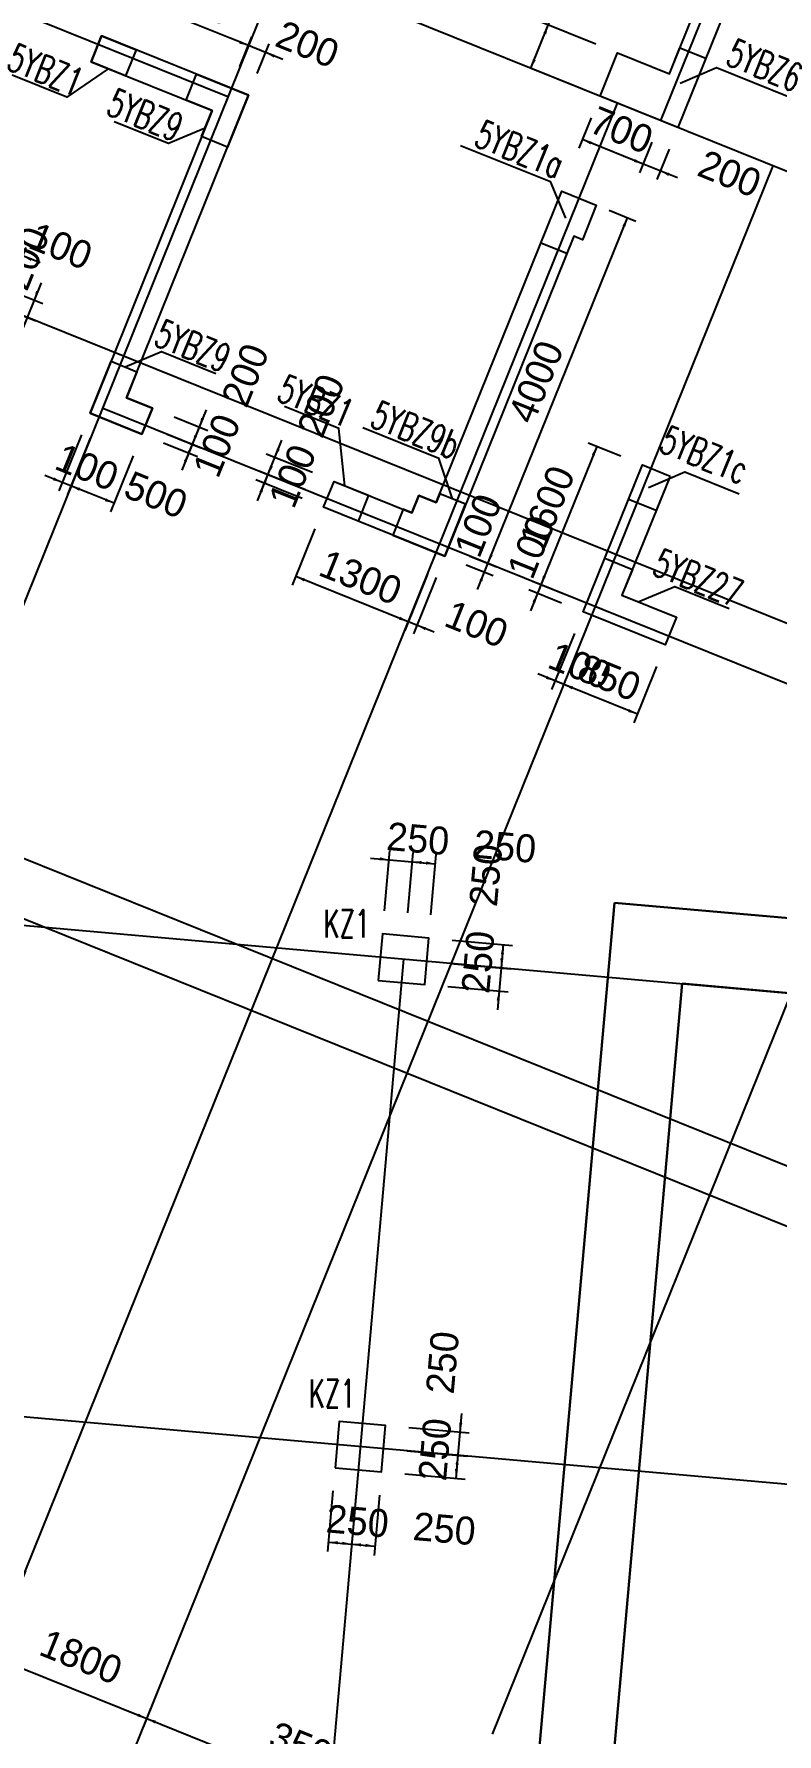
# Model space of a CAD drawing. Extents: x 19107 to 699106, y -67310 to 245688.
# Drawn here: x 553804 to 561771, y 60082 to 78323 of the extents above; entities that cross this region are included whole.
import ezdxf

# ---------------------------------------------------------------- set-up
doc = ezdxf.new("R2010")
doc.units = 0
doc.header["$LTSCALE"] = 100
doc.header["$MEASUREMENT"] = 0
doc.linetypes.add('DASHED', pattern=[19.05, 12.7, -6.35])
for name, color, linetype in [('COLU_DASH', 9, 'DASHED'), ('DIM', 3, 'Continuous'), ('DOTE', 253, 'Continuous'), ('h后浇带(新)', 1, 'Continuous'), ('L-AXIS', 3, 'Continuous'), ('wall-主楼', 2, 'Continuous'), ('小尺寸', 4, 'Continuous')]:
    doc.layers.add(name, color=color, linetype=linetype)
doc.layers.add('Select Column Frame Line', color=7, linetype='Continuous', lineweight=0)
doc.layers.add('Select Column Frame Position', color=7, linetype='Continuous', lineweight=0)
doc.styles.get("Standard").update_dxf_attribs({"font": 'standard'})
doc.styles.add('汉字', font='汉字')
doc.dimstyles.get("Standard").update_dxf_attribs({"dimtxt": 300, "dimasz": 100, "dimexe": 100, "dimexo": 250, "dimgap": 100, "dimtad": 0, "dimtoh": 1, "dimdec": 0, "dimdsep": 46, "dimcen": 0.09, "dimclrt": 7, "dimadec": 0, "dimazin": 0, "dimtfac": 1, "dimtdec": 4, "dimtofl": 0, "dimtmove": 0, "dimatfit": 3, "dimfxl": 1, "dimtolj": 1, "dimtzin": 0, "dimarcsym": 0})

# ---------------------------------------------------------------- blocks, each defined once
blk = doc.blocks.new('*D1083')
at = {"layer": 'L-AXIS', "color": 0, "linetype": 'ByBlock', "lineweight": -2}
for p, q in [((555380, 61159), (554976, 60155)), ((555013, 60248), (558259, 58940)), ((558626, 59851), (558222, 58847))]:
    blk.add_line(p, q, dxfattribs=at)
for points in [[(555013, 60248), (555112, 60226), (555099, 60195)], [(558259, 58940), (558160, 58962), (558173, 58992)]]:
    blk.add_solid(points, dxfattribs=at)
at = {"layer": 'L-AXIS', "color": 7, "linetype": 'Continuous', "lineweight": -2, "insert": (556767, 59919), "char_height": 300, "width": 780, "attachment_point": 5, "rotation": 338.0454, "style": '汉字'}
blk.add_mtext('3500', dxfattribs=at)
blk = doc.blocks.new('*D4059')
at = {"layer": 'L-AXIS', "color": 0, "linetype": 'ByBlock', "lineweight": -2}
for p, q in [((553711, 61832), (553306, 60828)), ((555380, 61159), (554976, 60155)), ((553343, 60921), (555013, 60248))]:
    blk.add_line(p, q, dxfattribs=at)
for points in [[(553343, 60921), (553442, 60899), (553430, 60868)], [(555013, 60248), (554914, 60270), (554926, 60301)]]:
    blk.add_solid(points, dxfattribs=at)
at = {"layer": 'L-AXIS', "color": 7, "linetype": 'Continuous', "lineweight": -2, "insert": (554309, 60909), "char_height": 300, "width": 690, "attachment_point": 5, "rotation": 338.0454, "style": '汉字'}
blk.add_mtext('1800', dxfattribs=at)
blk = doc.blocks.new('*D1888')
at = {"layer": '小尺寸', "color": 0, "linetype": 'ByBlock', "lineweight": -2}
for p, q in [((559780, 77425), (559648, 77097)), ((560335, 76928), (559686, 77190)), ((560430, 77163), (560298, 76835))]:
    blk.add_line(p, q, dxfattribs=at)
for points in [[(559686, 77190), (559785, 77168), (559772, 77137)], [(560335, 76928), (560236, 76950), (560248, 76981)]]:
    blk.add_solid(points, dxfattribs=at)
at = {"layer": '小尺寸', "color": 7, "linetype": 'Continuous', "lineweight": -2, "insert": (560104, 77291), "char_height": 300, "width": 566.67, "attachment_point": 5, "rotation": 338.0454, "style": '汉字'}
blk.add_mtext('700', dxfattribs=at)
blk = doc.blocks.new('*D2250')
at = {"layer": '小尺寸', "color": 0, "linetype": 'ByBlock', "lineweight": -2}
for p, q in [((559829, 78214), (559226, 78457)), ((559132, 77956), (559319, 78419)), ((559642, 77750), (559039, 77993))]:
    blk.add_line(p, q, dxfattribs=at)
for points in [[(559319, 78419), (559297, 78320), (559266, 78333)], [(559132, 77956), (559154, 78055), (559185, 78042)]]:
    blk.add_solid(points, dxfattribs=at)
at = {"layer": '小尺寸', "color": 7, "linetype": 'Continuous', "lineweight": -2, "insert": (559230, 78868), "char_height": 300, "width": 566.67, "attachment_point": 5, "rotation": 68.0454, "style": '汉字'}
blk.add_mtext('500', dxfattribs=at)
blk = doc.blocks.new('*D4719')
at = {"layer": '小尺寸', "color": 0, "linetype": 'ByBlock', "lineweight": -2}
for p, q in [((558022, 72527), (557779, 71924)), ((558115, 72490), (557872, 71887)), ((558094, 71905), (557631, 72092))]:
    blk.add_line(p, q, dxfattribs=at)
for points in [[(557816, 72017), (557717, 72039), (557730, 72070)], [(557909, 71979), (558008, 71957), (557995, 71927)]]:
    blk.add_solid(points, dxfattribs=at)
at = {"layer": '小尺寸', "color": 7, "linetype": 'Continuous', "lineweight": -2, "insert": (558550, 71991), "char_height": 300, "width": 476.67, "attachment_point": 5, "rotation": 338.0454, "style": '汉字'}
blk.add_mtext('100', dxfattribs=at)
blk = doc.blocks.new('*D5035')
at = {"layer": '小尺寸', "color": 0, "linetype": 'ByBlock', "lineweight": -2}
for p, q in [((556816, 73013), (556573, 72410)), ((557816, 72017), (556610, 72503)), ((558022, 72527), (557779, 71924))]:
    blk.add_line(p, q, dxfattribs=at)
for points in [[(556610, 72503), (556709, 72481), (556697, 72450)], [(557816, 72017), (557717, 72039), (557730, 72070)]]:
    blk.add_solid(points, dxfattribs=at)
at = {"layer": '小尺寸', "color": 7, "linetype": 'Continuous', "lineweight": -2, "insert": (557307, 72492), "char_height": 300, "width": 690, "attachment_point": 5, "rotation": 338.0454, "style": '汉字'}
blk.add_mtext('1300', dxfattribs=at)
blk = doc.blocks.new('*D89')
at = {"layer": '小尺寸', "color": 0, "linetype": 'ByBlock', "lineweight": -2}
for p, q in [((559691, 71854), (559448, 71251)), ((560480, 71536), (560237, 70933)), ((560274, 71026), (559486, 71344))]:
    blk.add_line(p, q, dxfattribs=at)
for points in [[(559486, 71344), (559585, 71322), (559572, 71291)], [(560274, 71026), (560175, 71048), (560187, 71079)]]:
    blk.add_solid(points, dxfattribs=at)
at = {"layer": '小尺寸', "color": 7, "linetype": 'Continuous', "lineweight": -2, "insert": (559973, 71417), "char_height": 300, "width": 566.67, "attachment_point": 5, "rotation": 338.0454, "style": '汉字'}
blk.add_mtext('850', dxfattribs=at)
blk = doc.blocks.new('*D3055')
at = {"layer": '小尺寸', "color": 0, "linetype": 'ByBlock', "lineweight": -2}
for p, q in [((559599, 71891), (559355, 71289)), ((559691, 71854), (559448, 71251)), ((559671, 71269), (559207, 71456))]:
    blk.add_line(p, q, dxfattribs=at)
for points in [[(559393, 71381), (559294, 71403), (559306, 71434)], [(559486, 71344), (559585, 71322), (559572, 71291)]]:
    blk.add_solid(points, dxfattribs=at)
at = {"layer": '小尺寸', "color": 7, "linetype": 'Continuous', "lineweight": -2, "insert": (559659, 71543), "char_height": 300, "width": 476.67, "attachment_point": 5, "rotation": 338.0454, "style": '汉字'}
blk.add_mtext('100', dxfattribs=at)
blk = doc.blocks.new('*D5244')
at = {"layer": '小尺寸', "color": 0, "linetype": 'ByBlock', "lineweight": -2}
for p, q in [((560430, 77163), (560298, 76835)), ((560706, 76778), (560149, 77003)), ((560615, 77088), (560483, 76761))]:
    blk.add_line(p, q, dxfattribs=at)
for points in [[(560335, 76928), (560236, 76950), (560248, 76981)], [(560520, 76853), (560619, 76831), (560607, 76800)]]:
    blk.add_solid(points, dxfattribs=at)
at = {"layer": '小尺寸', "color": 7, "linetype": 'Continuous', "lineweight": -2, "insert": (561264, 76823), "char_height": 300, "width": 566.67, "attachment_point": 5, "rotation": 338.0454, "style": '汉字'}
blk.add_mtext('200', dxfattribs=at)
blk = doc.blocks.new('*D534')
at = {"layer": '小尺寸', "color": 0, "linetype": 'ByBlock', "lineweight": -2}
for p, q in [((559319, 78419), (560478, 81295)), ((560988, 81089), (560385, 81332)), ((559829, 78214), (559226, 78457))]:
    blk.add_line(p, q, dxfattribs=at)
for points in [[(560478, 81295), (560456, 81196), (560425, 81208)], [(559319, 78419), (559341, 78518), (559372, 78506)]]:
    blk.add_solid(points, dxfattribs=at)
at = {"layer": '小尺寸', "color": 7, "linetype": 'Continuous', "lineweight": -2, "insert": (559666, 79950), "char_height": 300, "width": 775, "attachment_point": 5, "rotation": 68.0454, "style": '汉字'}
blk.add_mtext('3100', dxfattribs=at)
blk = doc.blocks.new('*D3630')
at = {"layer": '小尺寸', "color": 0, "linetype": 'ByBlock', "lineweight": -2}
for p, q in [((558559, 72364), (558746, 72828)), ((558440, 72628), (558727, 72512)), ((558477, 72721), (558764, 72605))]:
    blk.add_line(p, q, dxfattribs=at)
for points in [[(558671, 72643), (558693, 72742), (558724, 72729)], [(558634, 72550), (558612, 72451), (558581, 72463)]]:
    blk.add_solid(points, dxfattribs=at)
at = {"layer": '小尺寸', "color": 7, "linetype": 'Continuous', "lineweight": -2, "insert": (558566, 73050), "char_height": 300, "width": 476.67, "attachment_point": 5, "rotation": 68.0454, "style": '汉字'}
blk.add_mtext('100', dxfattribs=at)
blk = doc.blocks.new('*D1336')
at = {"layer": '小尺寸', "color": 0, "linetype": 'ByBlock', "lineweight": -2}
for p, q in [((559973, 76431), (560259, 76315)), ((558671, 72643), (560167, 76352)), ((558477, 72721), (558764, 72605))]:
    blk.add_line(p, q, dxfattribs=at)
for points in [[(560167, 76352), (560145, 76254), (560114, 76266)], [(558671, 72643), (558693, 72742), (558724, 72729)]]:
    blk.add_solid(points, dxfattribs=at)
at = {"layer": '小尺寸', "color": 7, "linetype": 'Continuous', "lineweight": -2, "insert": (559187, 74591), "char_height": 300, "width": 790, "attachment_point": 5, "rotation": 68.0454, "style": '汉字'}
blk.add_mtext('4000', dxfattribs=at)
blk = doc.blocks.new('*D1658')
at = {"layer": '小尺寸', "color": 0, "linetype": 'ByBlock', "lineweight": -2}
for p, q in [((559839, 73897), (559240, 72413)), ((560096, 73793), (559746, 73934)), ((559497, 72309), (559148, 72450))]:
    blk.add_line(p, q, dxfattribs=at)
for points in [[(559839, 73897), (559817, 73798), (559786, 73811)], [(559240, 72413), (559262, 72512), (559293, 72500)]]:
    blk.add_solid(points, dxfattribs=at)
at = {"layer": '小尺寸', "color": 7, "linetype": 'Continuous', "lineweight": -2, "insert": (559308, 73249), "char_height": 300, "width": 685, "attachment_point": 5, "rotation": 68.0454, "style": '汉字'}
blk.add_mtext('1600', dxfattribs=at)
blk = doc.blocks.new('*D2001')
at = {"layer": '小尺寸', "color": 0, "linetype": 'ByBlock', "lineweight": -2}
for p, q in [((559315, 72599), (559128, 72135)), ((559497, 72309), (559148, 72450)), ((559460, 72217), (559110, 72358))]:
    blk.add_line(p, q, dxfattribs=at)
for points in [[(559240, 72413), (559262, 72512), (559293, 72500)], [(559203, 72320), (559181, 72221), (559150, 72234)]]:
    blk.add_solid(points, dxfattribs=at)
at = {"layer": '小尺寸', "color": 7, "linetype": 'Continuous', "lineweight": -2, "insert": (559135, 72820), "char_height": 300, "width": 476.67, "attachment_point": 5, "rotation": 68.0454, "style": '汉字'}
blk.add_mtext('100', dxfattribs=at)
blk = doc.blocks.new('*D2322')
at = {"layer": '小尺寸', "color": 0, "linetype": 'ByBlock', "lineweight": -2}
for p, q in [((554405, 73985), (554162, 73382)), ((554868, 73798), (554625, 73195)), ((554663, 73288), (554199, 73475))]:
    blk.add_line(p, q, dxfattribs=at)
for points in [[(554199, 73475), (554298, 73453), (554286, 73422)], [(554663, 73288), (554564, 73310), (554576, 73341)]]:
    blk.add_solid(points, dxfattribs=at)
at = {"layer": '小尺寸', "color": 7, "linetype": 'Continuous', "lineweight": -2, "insert": (555112, 73377), "char_height": 300, "width": 566.67, "attachment_point": 5, "rotation": 338.0454, "style": '汉字'}
blk.add_mtext('500', dxfattribs=at)
blk = doc.blocks.new('*D5')
at = {"layer": '小尺寸', "color": 0, "linetype": 'ByBlock', "lineweight": -2}
for p, q in [((554312, 74022), (554069, 73420)), ((554405, 73985), (554162, 73382)), ((554384, 73400), (553921, 73587))]:
    blk.add_line(p, q, dxfattribs=at)
for points in [[(554106, 73512), (554007, 73534), (554020, 73565)], [(554199, 73475), (554298, 73453), (554286, 73422)]]:
    blk.add_solid(points, dxfattribs=at)
at = {"layer": '小尺寸', "color": 7, "linetype": 'Continuous', "lineweight": -2, "insert": (554373, 73674), "char_height": 300, "width": 476.67, "attachment_point": 5, "rotation": 338.0454, "style": '汉字'}
blk.add_mtext('100', dxfattribs=at)
blk = doc.blocks.new('*D346')
at = {"layer": '小尺寸', "color": 0, "linetype": 'ByBlock', "lineweight": -2}
for p, q in [((556201, 73315), (556387, 73779)), ((556678, 73338), (556183, 73538)), ((556715, 73431), (556220, 73631))]:
    blk.add_line(p, q, dxfattribs=at)
for points in [[(556313, 73593), (556335, 73692), (556366, 73680)], [(556275, 73501), (556253, 73402), (556222, 73414)]]:
    blk.add_solid(points, dxfattribs=at)
at = {"layer": '小尺寸', "color": 7, "linetype": 'Continuous', "lineweight": -2, "insert": (556577, 73580), "char_height": 300, "width": 476.67, "attachment_point": 5, "rotation": 68.0454, "style": '汉字'}
blk.add_mtext('100', dxfattribs=at)
blk = doc.blocks.new('*D670')
at = {"layer": '小尺寸', "color": 0, "linetype": 'ByBlock', "lineweight": -2}
for p, q in [((556238, 73408), (556462, 73964)), ((556790, 73617), (556295, 73816)), ((556715, 73431), (556220, 73631))]:
    blk.add_line(p, q, dxfattribs=at)
for points in [[(556387, 73779), (556409, 73878), (556440, 73865)], [(556313, 73593), (556291, 73494), (556260, 73507)]]:
    blk.add_solid(points, dxfattribs=at)
at = {"layer": '小尺寸', "color": 7, "linetype": 'Continuous', "lineweight": -2, "insert": (556882, 74336), "char_height": 300, "width": 566.67, "attachment_point": 5, "rotation": 68.0454, "style": '汉字'}
blk.add_mtext('200', dxfattribs=at)
blk = doc.blocks.new('*D1000')
at = {"layer": '小尺寸', "color": 0, "linetype": 'ByBlock', "lineweight": -2}
for p, q in [((555650, 74292), (555426, 73735)), ((555306, 74215), (555668, 74069)), ((555231, 74029), (555593, 73883))]:
    blk.add_line(p, q, dxfattribs=at)
for points in [[(555575, 74106), (555597, 74205), (555628, 74193)], [(555501, 73921), (555479, 73822), (555448, 73834)]]:
    blk.add_solid(points, dxfattribs=at)
at = {"layer": '小尺寸', "color": 7, "linetype": 'Continuous', "lineweight": -2, "insert": (556070, 74663), "char_height": 300, "width": 566.67, "attachment_point": 5, "rotation": 68.0454, "style": '汉字'}
blk.add_mtext('200', dxfattribs=at)
blk = doc.blocks.new('*D3970')
at = {"layer": '小尺寸', "color": 0, "linetype": 'ByBlock', "lineweight": -2}
for p, q in [((555575, 74106), (555388, 73642)), ((555194, 73937), (555556, 73790)), ((555231, 74029), (555593, 73883))]:
    blk.add_line(p, q, dxfattribs=at)
for points in [[(555501, 73921), (555523, 74020), (555553, 74007)], [(555463, 73828), (555441, 73729), (555410, 73741)]]:
    blk.add_solid(points, dxfattribs=at)
at = {"layer": '小尺寸', "color": 7, "linetype": 'Continuous', "lineweight": -2, "insert": (555765, 73907), "char_height": 300, "width": 476.67, "attachment_point": 5, "rotation": 68.0454, "style": '汉字'}
blk.add_mtext('100', dxfattribs=at)
blk = doc.blocks.new('*D4315')
at = {"layer": '小尺寸', "color": 0, "linetype": 'ByBlock', "lineweight": -2}
for p, q in [((556474, 78048), (555917, 78273)), ((556012, 77973), (556140, 78291)), ((556198, 77898), (556326, 78216))]:
    blk.add_line(p, q, dxfattribs=at)
for points in [[(556103, 78198), (556004, 78220), (556016, 78251)], [(556288, 78123), (556387, 78101), (556375, 78070)]]:
    blk.add_solid(points, dxfattribs=at)
at = {"layer": '小尺寸', "color": 7, "linetype": 'Continuous', "lineweight": -2, "insert": (556737, 78212), "char_height": 300, "width": 566.67, "attachment_point": 5, "rotation": 338.0454, "style": '汉字'}
blk.add_mtext('200', dxfattribs=at)
blk = doc.blocks.new('*D4648')
at = {"layer": '小尺寸', "color": 0, "linetype": 'ByBlock', "lineweight": -2}
for p, q in [((554621, 78534), (554749, 78852)), ((556103, 78198), (554712, 78759)), ((556012, 77973), (556140, 78291))]:
    blk.add_line(p, q, dxfattribs=at)
for points in [[(554712, 78759), (554811, 78737), (554798, 78706)], [(556103, 78198), (556004, 78220), (556016, 78251)]]:
    blk.add_solid(points, dxfattribs=at)
at = {"layer": '小尺寸', "color": 7, "linetype": 'Continuous', "lineweight": -2, "insert": (555501, 78710), "char_height": 300, "width": 690, "attachment_point": 5, "rotation": 338.0454, "style": '汉字'}
blk.add_mtext('1500', dxfattribs=at)
blk = doc.blocks.new('*D4986')
at = {"layer": '小尺寸', "color": 0, "linetype": 'ByBlock', "lineweight": -2}
for p, q in [((553462, 75659), (553628, 76071)), ((553869, 75866), (553405, 76053)), ((553555, 75621), (553721, 76033))]:
    blk.add_line(p, q, dxfattribs=at)
for points in [[(553591, 75978), (553492, 76000), (553504, 76031)], [(553683, 75940), (553782, 75918), (553770, 75888)]]:
    blk.add_solid(points, dxfattribs=at)
at = {"layer": '小尺寸', "color": 7, "linetype": 'Continuous', "lineweight": -2, "insert": (554091, 76046), "char_height": 300, "width": 476.67, "attachment_point": 5, "rotation": 338.0454, "style": '汉字'}
blk.add_mtext('100', dxfattribs=at)
blk = doc.blocks.new('*D3305')
at = {"layer": '小尺寸', "color": 0, "linetype": 'ByBlock', "lineweight": -2}
for p, q in [((553629, 75538), (553897, 75430)), ((553879, 75653), (553655, 75096)), ((553554, 75352), (553822, 75244))]:
    blk.add_line(p, q, dxfattribs=at)
for points in [[(553804, 75467), (553826, 75566), (553857, 75554)], [(553729, 75282), (553707, 75183), (553677, 75195)]]:
    blk.add_solid(points, dxfattribs=at)
at = {"layer": '小尺寸', "color": 7, "linetype": 'Continuous', "lineweight": -2, "insert": (553716, 75916), "char_height": 300, "width": 566.67, "attachment_point": 5, "rotation": 68.0454, "style": '汉字'}
blk.add_mtext('200', dxfattribs=at)
blk = doc.blocks.new('*D3400')
at = {"layer": 'DIM', "color": 0, "linetype": 'ByBlock', "lineweight": -2}
for p, q in [((558287, 68600), (558935, 68543)), ((558835, 68552), (558813, 68303)), ((558265, 68351), (558913, 68294))]:
    blk.add_line(p, q, dxfattribs=at)
for points in [[(558813, 68303), (558805, 68404), (558838, 68401)], [(558835, 68552), (558843, 68450), (558810, 68453)]]:
    blk.add_solid(points, dxfattribs=at)
at = {"layer": 'DIM', "color": 7, "linetype": 'Continuous', "lineweight": -2, "insert": (558650, 69297), "char_height": 300, "width": 566.67, "attachment_point": 5, "rotation": 84.9316, "style": '汉字'}
blk.add_mtext('250', dxfattribs=at)
blk = doc.blocks.new('*D3764')
at = {"layer": 'DIM', "color": 0, "linetype": 'ByBlock', "lineweight": -2}
for p, q in [((558831, 68502), (558773, 67854)), ((558265, 68351), (558913, 68294)), ((558243, 68102), (558890, 68045))]:
    blk.add_line(p, q, dxfattribs=at)
for points in [[(558813, 68303), (558805, 68404), (558838, 68401)], [(558791, 68054), (558799, 67952), (558765, 67955)]]:
    blk.add_solid(points, dxfattribs=at)
at = {"layer": 'DIM', "color": 7, "linetype": 'Continuous', "lineweight": -2, "insert": (558567, 68365), "char_height": 300, "width": 566.67, "attachment_point": 5, "rotation": 84.9316, "style": '汉字'}
blk.add_mtext('250', dxfattribs=at)
blk = doc.blocks.new('*D4086')
at = {"layer": 'DIM', "color": 0, "linetype": 'ByBlock', "lineweight": -2}
for p, q in [((557562, 68915), (557620, 69563)), ((557811, 68893), (557869, 69541)), ((557412, 69481), (558059, 69424))]:
    blk.add_line(p, q, dxfattribs=at)
for points in [[(557611, 69463), (557510, 69456), (557513, 69489)], [(557860, 69441), (557961, 69449), (557958, 69416)]]:
    blk.add_solid(points, dxfattribs=at)
at = {"layer": 'DIM', "color": 7, "linetype": 'Continuous', "lineweight": -2, "insert": (557922, 69687), "char_height": 300, "width": 566.67, "attachment_point": 5, "rotation": 354.9316, "style": '汉字'}
blk.add_mtext('250', dxfattribs=at)
blk = doc.blocks.new('*D4456')
at = {"layer": 'DIM', "color": 0, "linetype": 'ByBlock', "lineweight": -2}
for p, q in [((557811, 68893), (557869, 69541)), ((558060, 68871), (558118, 69519)), ((557860, 69441), (558109, 69419))]:
    blk.add_line(p, q, dxfattribs=at)
for points in [[(557860, 69441), (557961, 69449), (557958, 69416)], [(558109, 69419), (558008, 69411), (558011, 69445)]]:
    blk.add_solid(points, dxfattribs=at)
at = {"layer": 'DIM', "color": 7, "linetype": 'Continuous', "lineweight": -2, "insert": (558854, 69604), "char_height": 300, "width": 566.67, "attachment_point": 5, "rotation": 354.9316, "style": '汉字'}
blk.add_mtext('250', dxfattribs=at)
blk = doc.blocks.new('*D530')
at = {"layer": 'DIM', "color": 0, "linetype": 'ByBlock', "lineweight": -2}
for p, q in [((558389, 63521), (558331, 62874)), ((557823, 63371), (558471, 63313)), ((557801, 63122), (558449, 63064))]:
    blk.add_line(p, q, dxfattribs=at)
for points in [[(558371, 63322), (558363, 63423), (558397, 63420)], [(558349, 63073), (558357, 62972), (558324, 62975)]]:
    blk.add_solid(points, dxfattribs=at)
at = {"layer": 'DIM', "color": 7, "linetype": 'Continuous', "lineweight": -2, "insert": (558186, 64068), "char_height": 300, "width": 566.67, "attachment_point": 5, "rotation": 84.9316, "style": '汉字'}
blk.add_mtext('250', dxfattribs=at)
blk = doc.blocks.new('*D848')
at = {"layer": 'DIM', "color": 0, "linetype": 'ByBlock', "lineweight": -2}
for p, q in [((557801, 63122), (558449, 63064)), ((558349, 63073), (558327, 62824)), ((557779, 62873), (558427, 62815))]:
    blk.add_line(p, q, dxfattribs=at)
for points in [[(558349, 63073), (558357, 62972), (558324, 62975)], [(558327, 62824), (558319, 62925), (558352, 62922)]]:
    blk.add_solid(points, dxfattribs=at)
at = {"layer": 'DIM', "color": 7, "linetype": 'Continuous', "lineweight": -2, "insert": (558104, 63135), "char_height": 300, "width": 566.67, "attachment_point": 5, "rotation": 84.9316, "style": '汉字'}
blk.add_mtext('250', dxfattribs=at)
blk = doc.blocks.new('*D1211')
at = {"layer": 'DIM', "color": 0, "linetype": 'ByBlock', "lineweight": -2}
for p, q in [((557010, 62690), (556953, 62042)), ((557259, 62668), (557202, 62020)), ((556961, 62142), (557210, 62120))]:
    blk.add_line(p, q, dxfattribs=at)
for points in [[(556961, 62142), (557063, 62150), (557060, 62117)], [(557210, 62120), (557109, 62112), (557112, 62145)]]:
    blk.add_solid(points, dxfattribs=at)
at = {"layer": 'DIM', "color": 7, "linetype": 'Continuous', "lineweight": -2, "insert": (557273, 62365), "char_height": 300, "width": 566.67, "attachment_point": 5, "rotation": 354.9316, "style": '汉字'}
blk.add_mtext('250', dxfattribs=at)
blk = doc.blocks.new('*D4181')
at = {"layer": 'DIM', "color": 0, "linetype": 'ByBlock', "lineweight": -2}
for p, q in [((557259, 62668), (557202, 62020)), ((557508, 62646), (557451, 61998)), ((557210, 62120), (557459, 62098))]:
    blk.add_line(p, q, dxfattribs=at)
for points in [[(557210, 62120), (557312, 62128), (557309, 62094)], [(557459, 62098), (557358, 62090), (557361, 62123)]]:
    blk.add_solid(points, dxfattribs=at)
at = {"layer": 'DIM', "color": 7, "linetype": 'Continuous', "lineweight": -2, "insert": (558205, 62283), "char_height": 300, "width": 566.67, "attachment_point": 5, "rotation": 354.9316, "style": '汉字'}
blk.add_mtext('250', dxfattribs=at)
blk = doc.blocks.new('1')
at = {"layer": 'h后浇带(新)', "color": 6, "lineweight": 30}
for p, q in [((634068, 527003), (630771, 524573)), ((635020, 526711), (631889, 524404)), ((630771, 524573), (641330, 510244)), ((631889, 524404), (641974, 510719))]:
    blk.add_line(p, q, dxfattribs=at)
blk = doc.blocks.new('后浇带现场')
at = {"color": 1, "lineweight": 30, "rotation": 318.5460777723208}
blk.add_blockref('1', (-77006, 620463), dxfattribs=at)

msp = doc.modelspace()

# ---------------------------------------------------------------- linework, layer by layer
at = {"layer": 'COLU_DASH'}
msp.add_line((559516.6, 75967.6), (559238.3, 76079.8), dxfattribs=at)
at = {"layer": 'DOTE'}
for p, q in [((555881.4, 77648.6), (527362, 89144.9)), ((560169.8, 88286.9), (550186.9, 63522.1)), ((564250.7, 86641.8), (560523.1, 77394.8)), ((567832.5, 69596.5), (538343.4, 81483.7)), ((569514.9, 73770.2), (556442.2, 79039.8)), ((553804.1, 62063.9), (560059.4, 77581.7)), ((558719.7, 60082.4), (565535.8, 76991.4)), ((555473.6, 61391), (561728.9, 76908.7)), ((565813.6, 64588.1), (539385.2, 75241.5)), ((567608.1, 69040), (554535.5, 74309.7)), ((598855.8, 64751.1), (495312.2, 73934.5)), ((565589.2, 64031.6), (548064.7, 71095.9)), ((557767, 68395.3), (555984.1, 48292.8)), ((662839, 53805.8), (502916.7, 67989.4))]:
    msp.add_line(p, q, dxfattribs=at)
at = {"layer": 'L-AXIS'}
for p, q in [((553203.7, 60574.4), (553804.1, 62063.9)), ((554873.1, 59901.4), (555473.6, 61391))]:
    msp.add_line(p, q, dxfattribs=at)
at = {"layer": 'Select Column Frame Line', "color": 200, "linetype": 'Continuous', "lineweight": -3}
for p, q in [((558379, 77127), (559342.2, 76738.7)), ((559508.3, 76348.3), (559342.2, 76738.7)), ((557330.6, 74099.4), (558145.8, 73770.8)), ((558293.2, 73334), (558145.8, 73770.8))]:
    msp.add_line(p, q, dxfattribs=at)
for points in [[(554600.9, 77949.1), (554154.7, 77644.6), (553570.4, 77880.1)], [(560731.9, 77795.8), (561122.3, 77961.9), (561901.4, 77647.8)], [(555638.1, 77312.4), (555247.7, 77146.3), (554663.4, 77381.8)], [(554780.2, 74750.1), (555170.6, 74916.2), (555754.9, 74680.7)], [(557137.4, 73476.5), (557073.6, 74090.4), (556489.3, 74326)], [(560391.9, 73458.4), (560782.3, 73624.5), (561366.6, 73388.9)], [(560284.1, 72229.6), (560674.5, 72395.7), (561258.8, 72160.1)]]:
    msp.add_lwpolyline(points, dxfattribs=at)
at = {"layer": 'Select Column Frame Position', "color": 235, "linetype": 'Continuous', "lineweight": -3}
for points in [[(554898.6, 78152.6), (554786.4, 77874.4), (554415.4, 78023.9), (554527.6, 78302.2), (554898.6, 78152.6)], [(560617.3, 77895.9), (560729.5, 78174.1), (561007.7, 78062), (560708.6, 77320), (559873.9, 77656.5), (560060.8, 78120.2), (560617.3, 77895.9), (560729.5, 78174.1)], [(556104.3, 77666.6), (555880, 77110.1), (555601.7, 77222.2), (555713.9, 77500.5), (555435.6, 77612.7), (555547.8, 77890.9), (556104.3, 77666.6)], [(559516.6, 75967.6), (559238.3, 76079.8), (559462.6, 76636.3), (559833.6, 76486.7), (559684.1, 76115.7), (559591.3, 76153.1), (559516.6, 75967.6)], [(555074, 74308.2), (554961.8, 74030), (554405.3, 74254.3), (554629.7, 74810.8), (554907.9, 74698.6), (554795.7, 74420.4), (555074, 74308.2)], [(560624.4, 73580.3), (560474.8, 73209.3), (560178, 73329), (560327.6, 73699.9), (560624.4, 73580.3)], [(557280.5, 73095.3), (556909.5, 73244.8), (557021.7, 73523.1), (557392.7, 73373.5), (557280.5, 73095.3)], [(558432.3, 73277.9), (558154.1, 73390.1), (558116.8, 73297.6), (557931.3, 73372.4), (557856.5, 73186.9), (557763.7, 73224), (557651.5, 72945.7), (558208, 72721.4), (558432.3, 73277.9)], [(560692.7, 72064.9), (560573.1, 71768.1), (559692, 72123.2), (559923.8, 72698.3), (560220.6, 72578.6), (560108.4, 72300.4), (560692.7, 72064.9)]]:
    msp.add_lwpolyline(points, dxfattribs=at)
at = {"layer": 'Select Column Frame Position', "color": 7, "linetype": 'Continuous', "lineweight": -3}
for points in [[(557495.9, 68168.3), (557994, 68124.2), (558038.2, 68622.2), (557540.1, 68666.4), (557495.9, 68168.3)], [(557032.1, 62938.9), (557530.2, 62894.7), (557574.3, 63392.7), (557076.3, 63436.9), (557032.1, 62938.9)]]:
    msp.add_lwpolyline(points, dxfattribs=at)
at = {"layer": 'wall-主楼'}
for points in [[(562489.9, 80267.8), (561979.8, 80473.4), (560708.6, 77320), (559873.9, 77656.5), (560060.8, 78120.2), (560617.3, 77895.9), (561813.7, 80863.8), (562602.1, 80546)], [(554405.3, 74254.3), (554961.8, 74030), (555074, 74308.2), (554795.7, 74420.4), (556104.3, 77666.6), (554527.6, 78302.1), (554415.4, 78023.9), (555713.9, 77500.5)], [(560624.4, 73580.3), (560108.4, 72300.4), (560692.7, 72064.8), (560573.1, 71768.1), (559692, 72123.2), (560327.6, 73699.9)]]:
    msp.add_lwpolyline(points, close=True, dxfattribs=at)
msp.add_lwpolyline([(559833.6, 76486.7), (559684.1, 76115.7), (559591.3, 76153.1), (558208, 72721.4), (556909.5, 73244.8), (557021.7, 73523.1), (557856.4, 73186.6), (557931.2, 73372.1), (558116.7, 73297.3), (559462.6, 76636.3), (559833.6, 76486.7)], dxfattribs=at)

# ---------------------------------------------------------------- block references
at = {"color": 3, "lineweight": 30}
msp.add_blockref('后浇带现场', (-182998.7, -527042.1), dxfattribs=at)

# ---------------------------------------------------------------- texts
at = {"color": 200, "linetype": 'Continuous', "lineweight": -3, "width": 0.7}
for s, p in [('5YBZ6', (561207, 78000)), ('5YBZ1', (553495.2, 77950.9)), ('5YBZ9', (554563.7, 77466.4)), ('5YBZ1a', (558508.5, 77127.8)), ('5YBZ9', (555075.1, 74988.5)), ('5YBZ1', (556392.9, 74397)), ('5YBZ9b', (557391.6, 74116.9)), ('5YBZ1c', (560492.9, 73848.9)), ('5YBZ27', (560417, 72529.4))]:
    msp.add_text(s, height=300, rotation=338.04538, dxfattribs=at).set_placement(p)
for p in [(556908.2, 68627.1), (556751.5, 63586.7)]:
    msp.add_text('KZ1', height=300, dxfattribs=at).set_placement(p)

# ---------------------------------------------------------------- dimensions: what is measured, and where the dimension line sits
at = {"layer": 'DIM', "color": 200}
for p1, p2, distance, picture, middle in [((557540.1, 68666.4), (557789.1, 68644.3), 800, '*D4086', (557415.6, 69731.6)), ((557789.1, 68644.3), (558038.2, 68622.2), 800, '*D4456', (558348.1, 69648.9)), ((558038.2, 68622.2), (558016.1, 68373.2), 800, '*D3400', (558605.3, 68790.9)), ((558016.1, 68373.2), (557994, 68124.2), 800, '*D3764', (558522.6, 67858.4)), ((557574.3, 63392.7), (557552.3, 63143.7), 800, '*D530', (558141.5, 63561.4)), ((557552.3, 63143.7), (557530.2, 62894.7), 800, '*D848', (558058.8, 62628.9)), ((557032.1, 62938.9), (557281.2, 62916.8), -800, '*D1211', (556766.3, 62410.3)), ((557281.2, 62916.8), (557530.2, 62894.7), -800, '*D4181', (557698.8, 62327.6))]:
    dim = msp.add_aligned_dim(p1=p1, p2=p2, distance=distance, dimstyle='Standard', dxfattribs=at)
    dim.commit()
    dim.dimension.update_dxf_attribs({"geometry": picture, "text_midpoint": middle})
at = {"layer": 'L-AXIS'}
for base, p1, p2, picture, middle in [((555012.9, 60248.2), (553804.1, 62063.9), (555473.6, 61391), '*D4059', (554309, 60909.3)), ((558259.1, 58939.7), (555473.6, 61391), (558719.7, 60082.4), '*D1083', (556766.9, 59918.5))]:
    dim = msp.add_linear_dim(base=base, p1=p1, p2=p2, angle=338.04538, dimstyle='Standard', dxfattribs=at)
    dim.commit()
    dim.dimension.update_dxf_attribs({"geometry": picture, "text_midpoint": middle})
at = {"layer": '小尺寸'}
for p1, p2, distance, picture, middle in [((560060.8, 78120.2), (561219.8, 80995.4), 800, '*D534', (559666.5, 79950.4)), ((559873.9, 77656.5), (560060.8, 78120.2), 800, '*D2250', (558993.5, 78280.9)), ((560523.1, 77394.8), (559873.9, 77656.5), 503.2, '*D1888', (560103.8, 77290.8)), ((558115.3, 72758.8), (556909.5, 73244.8), 800, '*D5035', (557306.8, 72491.7)), ((558208, 72721.4), (558115.3, 72758.8), 800, '*D4719', (558189.7, 72135.8)), ((559784.7, 72085.9), (559692, 72123.2), 800, '*D3055', (559299.1, 71688.6)), ((560573.1, 71768.1), (559784.7, 72085.9), 800, '*D89', (559973.3, 71416.8))]:
    dim = msp.add_aligned_dim(p1=p1, p2=p2, distance=distance, dimstyle='Standard', dxfattribs=at)
    dim.commit()
    dim.dimension.update_dxf_attribs({"geometry": picture, "text_midpoint": middle})
for base, p1, p2, angle, picture, middle in [((554711.7, 78758.8), (555918.8, 77741.3), (554527.6, 78302.2), 158.04538, '*D4648', (555500.8, 78710.3)), ((556102.9, 78198), (556104.3, 77666.6), (555918.8, 77741.3), 158.04538, '*D4315', (556289.1, 78392.5)), ((560335, 76928), (560708.6, 77320), (560523.1, 77394.8), 158.04538, '*D5244', (560816.2, 77003.6)), ((560166.7, 76352.5), (558245.4, 72814.2), (559740.9, 76524.1), 68.04538, '*D1336', (559187, 74591)), ((553729.4, 75281.5), (553396.6, 75631.3), (553321.9, 75445.8), 68.04538, '*D3305', (553534.9, 75467.7)), ((553590.6, 75977.8), (553461.3, 75389.6), (553368.6, 75427), 158.04538, '*D4986', (553730.5, 76190.9)), ((555500.7, 73920.6), (555074, 74308.2), (554999.2, 74122.7), 68.04538, '*D1000', (555888.8, 74214.9)), ((556387.5, 73778.7), (556946.9, 73337.6), (557021.7, 73523.1), 68.04538, '*D670', (556700.9, 73887.5)), ((554106.2, 73512.3), (554498.1, 74216.9), (554405.3, 74254.3), 158.04538, '*D5', (554012.4, 73819.7)), ((554199, 73474.9), (554961.8, 74030), (554498.1, 74216.9), 158.04538, '*D2322', (554524.3, 73613.3)), ((555463.3, 73827.8), (554999.2, 74122.7), (554961.8, 74030), 68.04538, '*D3970', (555619.6, 73547.1)), ((556312.7, 73593.3), (556909.5, 73244.8), (556946.9, 73337.6), 68.04538, '*D346', (556431.7, 73219.8)), ((559240.3, 72413.1), (560327.6, 73699.9), (559729.4, 72216), 68.04538, '*D1658', (559307.6, 73248.6)), ((558671.2, 72642.5), (558208, 72721.4), (558245.4, 72814.2), 68.04538, '*D3630', (558420.6, 72689.6)), ((559203, 72320.4), (559729.4, 72216), (559692, 72123.2), 68.04538, '*D2001', (558989.8, 72460.2))]:
    dim = msp.add_linear_dim(base=base, p1=p1, p2=p2, angle=angle, dimstyle='Standard', dxfattribs=at)
    dim.commit()
    dim.dimension.update_dxf_attribs({"geometry": picture, "text_midpoint": middle})

doc.saveas('drawing.dxf')
